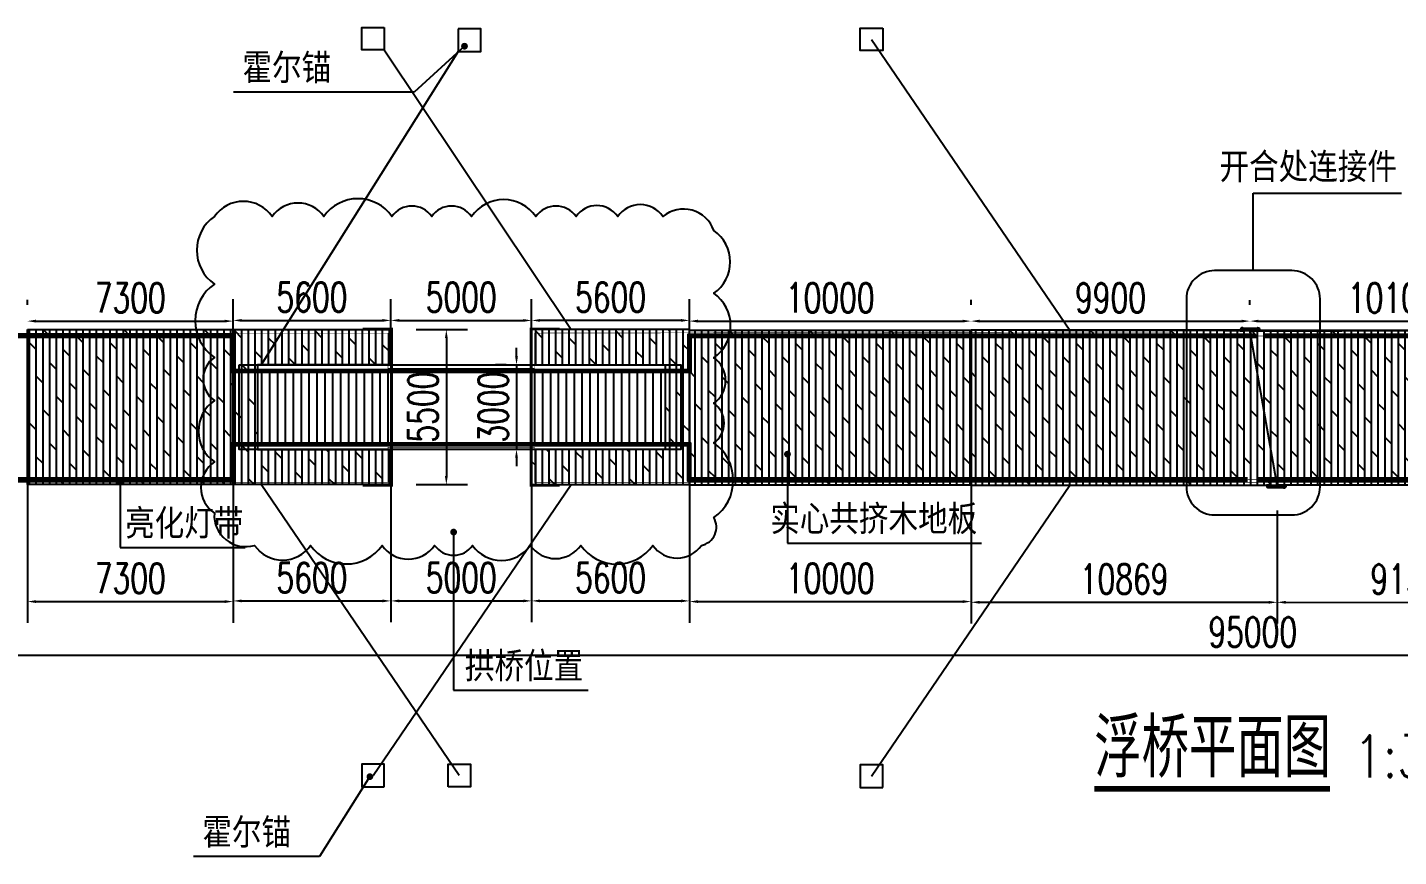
# Model space of a CAD drawing. Header units: millimetres. Extents: x -1471591 to 944464, y -468930 to 547002.
# Drawn here: x -970363 to -921687, y 97530 to 126961 of the extents above; entities that cross this region are included whole.
import ezdxf

# ---------------------------------------------------------------- set-up
doc = ezdxf.new("R2010")
doc.units = ezdxf.units.MM
doc.header["$LTSCALE"] = 10
doc.header["$PDMODE"] = 35
doc.linetypes.add('-6_350_HOLE$0$DASH', pattern=[0.35, 0.25, -0.1])
for name, color, linetype in [('DIM_IDEN', 3, 'Continuous'), ('DIM_LEAD', 3, 'Continuous'), ('DIM_SYMB', 3, 'Continuous'), ('PUB_TEXT', 7, 'Continuous'), ('W-_ANTICOLLISION防撞措施', 6, 'Continuous'), ('W-MOUNTING固定方式', 5, 'Continuous'), ('W-PLASTIC_RAILINGS塑木栏杆', 210, 'Continuous'), ('W-STEEL_FRAME钢架', 3, 'Continuous'), ('W-WOOD_FLOOR木地板', 30, 'Continuous')]:
    doc.layers.add(name, color=color, linetype=linetype)
doc.styles.add('_TCH_DIM', font='SIMPLEX.shx', dxfattribs={"bigfont": 'hztxt.shx'})
doc.styles.get("Standard").update_dxf_attribs({"font": 'simplex.shx', "width": 0.8, "bigfont": 'hztxt.shx'})
doc.styles.add('STANDARD_T3', font='simplex.shx', dxfattribs={"width": 0.7, "bigfont": 'hztxt.shx'})
doc.dimstyles.new('W&&300', dxfattribs={"dimtxt": 1050, "dimasz": 300, "dimexe": 750, "dimexo": 900, "dimgap": 300, "dimtad": 1, "dimdec": 0, "dimzin": 0, "dimdsep": 46, "dimtxsty": 'STANDARD_T3', "dimcen": 0.09, "dimclrd": 1, "dimclre": 1, "dimclrt": 7, "dimazin": 2, "dimtfac": 1, "dimtdec": 0, "dimtix": 1, "dimtmove": 2, "dimatfit": 3, "dimfxl": 0, "dimtolj": 1, "dimtzin": 0, "dimarcsym": 0})
pattern_1 = [(90, (-1556289.34, 1515188.7), (-238.122618, 7e-07), []), (135, (-1556289.34, 1515188.7), (-476.2449, -476.2449), [336.7564, -673.512])]

# ---------------------------------------------------------------- blocks, each defined once
blk = doc.blocks.new('*D1465')
at = {"layer": 'Defpoints', "color": 0, "transparency": 16777216}
for p in [(-963063, 116537), (-970363, 116210), (-963063, 116210)]:
    blk.add_point(p, dxfattribs=at)
at = {"layer": 'W-STEEL_FRAME钢架', "color": 1, "lineweight": -2, "transparency": 16777216}
for p, q in [((-970363, 117110), (-970363, 117287)), ((-963063, 117110), (-963063, 117287)), ((-970063, 116537), (-963363, 116537))]:
    blk.add_line(p, q, dxfattribs=at)
at = {"layer": 'W-STEEL_FRAME钢架', "color": 1, "transparency": 16777216}
for points in [[(-970063, 116587), (-970063, 116487), (-970363, 116537)], [(-963363, 116587), (-963363, 116487), (-963063, 116537)]]:
    blk.add_solid(points, dxfattribs=at)
at = {"layer": 'W-STEEL_FRAME钢架', "color": 7, "transparency": 16777216, "insert": (-966713, 117362), "char_height": 1050, "attachment_point": 5, "style": 'STANDARD_T3'}
blk.add_mtext('\\A1;7300', dxfattribs=at)
blk = doc.blocks.new('*D25')
at = {"layer": 'Defpoints', "color": 0, "transparency": 16777216}
for p in [(-936863, 116537), (-946863, 116210), (-936863, 116210)]:
    blk.add_point(p, dxfattribs=at)
at = {"layer": 'W-STEEL_FRAME钢架', "color": 1, "lineweight": -2, "transparency": 16777216}
for p, q in [((-946863, 117110), (-946863, 117287)), ((-936863, 117110), (-936863, 117287)), ((-946563, 116537), (-937163, 116537))]:
    blk.add_line(p, q, dxfattribs=at)
at = {"layer": 'W-STEEL_FRAME钢架', "color": 1, "transparency": 16777216}
for points in [[(-946563, 116587), (-946563, 116487), (-946863, 116537)], [(-937163, 116587), (-937163, 116487), (-936863, 116537)]]:
    blk.add_solid(points, dxfattribs=at)
at = {"layer": 'W-STEEL_FRAME钢架', "color": 7, "transparency": 16777216, "insert": (-941863, 117362), "char_height": 1050, "attachment_point": 5, "rotation": 360, "style": 'STANDARD_T3'}
blk.add_mtext('\\A1;10000', dxfattribs=at)
blk = doc.blocks.new('*D30')
at = {"layer": 'Defpoints', "color": 0, "transparency": 16777216}
for p in [(-879363, 111960), (-974363, 110710), (-879363, 104674)]:
    blk.add_point(p, dxfattribs=at)
at = {"layer": 'W-STEEL_FRAME钢架', "color": 1, "lineweight": -2, "transparency": 16777216}
for p, q in [((-879363, 111060), (-879363, 103924)), ((-974363, 109810), (-974363, 103924)), ((-974063, 104674), (-879663, 104674))]:
    blk.add_line(p, q, dxfattribs=at)
at = {"layer": 'W-STEEL_FRAME钢架', "color": 1, "transparency": 16777216}
for points in [[(-974063, 104724), (-974063, 104624), (-974363, 104674)], [(-879663, 104724), (-879663, 104624), (-879363, 104674)]]:
    blk.add_solid(points, dxfattribs=at)
at = {"layer": 'W-STEEL_FRAME钢架', "color": 7, "transparency": 16777216, "insert": (-926863, 105499), "char_height": 1050, "attachment_point": 5, "style": 'STANDARD_T3'}
blk.add_mtext('\\A1;95000', dxfattribs=at)
blk = doc.blocks.new('*D1457')
at = {"layer": 'Defpoints', "color": 0, "transparency": 16777216}
for p in [(-957463, 116561), (-963063, 114984), (-957463, 114984)]:
    blk.add_point(p, dxfattribs=at)
at = {"layer": 'W-STEEL_FRAME钢架', "color": 1, "lineweight": -2, "transparency": 16777216}
for p, q in [((-963063, 115884), (-963063, 117311)), ((-957463, 115884), (-957463, 117311)), ((-962763, 116561), (-957763, 116561))]:
    blk.add_line(p, q, dxfattribs=at)
at = {"layer": 'W-STEEL_FRAME钢架', "color": 1, "transparency": 16777216}
for points in [[(-962763, 116611), (-962763, 116511), (-963063, 116561)], [(-957763, 116611), (-957763, 116511), (-957463, 116561)]]:
    blk.add_solid(points, dxfattribs=at)
at = {"layer": 'W-STEEL_FRAME钢架', "color": 7, "transparency": 16777216, "insert": (-960263, 117386), "char_height": 1050, "attachment_point": 5, "style": 'STANDARD_T3'}
blk.add_mtext('\\A1;5600', dxfattribs=at)
blk = doc.blocks.new('*D1458')
at = {"layer": 'Defpoints', "color": 0, "transparency": 16777216}
for p in [(-957463, 116234), (-957463, 110734), (-955492, 110734)]:
    blk.add_point(p, dxfattribs=at)
at = {"layer": 'W-STEEL_FRAME钢架', "color": 1, "lineweight": -2, "transparency": 16777216}
for p, q in [((-956563, 116234), (-954742, 116234)), ((-955492, 115934), (-955492, 111034)), ((-956563, 110734), (-954742, 110734))]:
    blk.add_line(p, q, dxfattribs=at)
at = {"layer": 'W-STEEL_FRAME钢架', "color": 1, "transparency": 16777216}
for points in [[(-955542, 115934), (-955442, 115934), (-955492, 116234)], [(-955542, 111034), (-955442, 111034), (-955492, 110734)]]:
    blk.add_solid(points, dxfattribs=at)
at = {"layer": 'W-STEEL_FRAME钢架', "color": 7, "transparency": 16777216, "insert": (-956317, 113484), "char_height": 1050, "attachment_point": 5, "rotation": 90, "style": 'STANDARD_T3'}
blk.add_mtext('\\A1;5500', dxfattribs=at)
blk = doc.blocks.new('*D1459')
at = {"layer": 'Defpoints', "color": 0, "transparency": 16777216}
for p in [(-952463, 116561), (-952463, 114984), (-946863, 114984)]:
    blk.add_point(p, dxfattribs=at)
at = {"layer": 'W-STEEL_FRAME钢架', "color": 1, "lineweight": -2, "transparency": 16777216}
for p, q in [((-952463, 115884), (-952463, 117311)), ((-946863, 115884), (-946863, 117311)), ((-947163, 116561), (-952163, 116561))]:
    blk.add_line(p, q, dxfattribs=at)
at = {"layer": 'W-STEEL_FRAME钢架', "color": 1, "transparency": 16777216}
for points in [[(-952163, 116611), (-952163, 116511), (-952463, 116561)], [(-947163, 116611), (-947163, 116511), (-946863, 116561)]]:
    blk.add_solid(points, dxfattribs=at)
at = {"layer": 'W-STEEL_FRAME钢架', "color": 7, "transparency": 16777216, "insert": (-949663, 117386), "char_height": 1050, "attachment_point": 5, "rotation": 360, "style": 'STANDARD_T3'}
blk.add_mtext('\\A1;5600', dxfattribs=at)
blk = doc.blocks.new('*D1460')
at = {"layer": 'Defpoints', "color": 0, "transparency": 16777216}
for p in [(-952463, 116561), (-957463, 116234), (-952463, 116234)]:
    blk.add_point(p, dxfattribs=at)
at = {"layer": 'W-STEEL_FRAME钢架', "color": 1, "lineweight": -2, "transparency": 16777216}
for p, q in [((-957463, 117134), (-957463, 117311)), ((-952463, 117134), (-952463, 117311)), ((-957163, 116561), (-952763, 116561))]:
    blk.add_line(p, q, dxfattribs=at)
at = {"layer": 'W-STEEL_FRAME钢架', "color": 1, "transparency": 16777216}
for points in [[(-957163, 116611), (-957163, 116511), (-957463, 116561)], [(-952763, 116611), (-952763, 116511), (-952463, 116561)]]:
    blk.add_solid(points, dxfattribs=at)
at = {"layer": 'W-STEEL_FRAME钢架', "color": 7, "transparency": 16777216, "insert": (-954963, 117386), "char_height": 1050, "attachment_point": 5, "style": 'STANDARD_T3'}
blk.add_mtext('\\A1;5000', dxfattribs=at)
blk = doc.blocks.new('*U36')
at = {"layer": 'W-WOOD_FLOOR木地板'}
blk.add_line((0, 1350), (0, -1350), dxfattribs=at)
blk = doc.blocks.new('*U37')
at = {"color": 0, "linetype": 'ByBlock', "lineweight": -2}
for p in [(-4480, 0), (-4200, 0), (-3920, 0), (-3640, 0), (-3360, 0), (-3080, 0), (-2800, 0), (-2520, 0), (-2240, 0), (-1960, 0), (-1680, 0), (-1400, 0), (-1120, 0), (-840, 0), (-560, 0), (-280, 0), (0, 0)]:
    blk.add_blockref('*U36', p, dxfattribs=at)
blk = doc.blocks.new('*U38')
at = {"layer": 'W-WOOD_FLOOR木地板'}
blk.add_line((0, 1350), (0, -1350), dxfattribs=at)
blk = doc.blocks.new('*U39')
at = {"color": 0, "linetype": 'ByBlock', "lineweight": -2}
for p in [(-4480, 0), (-4200, 0), (-3920, 0), (-3640, 0), (-3360, 0), (-3080, 0), (-2800, 0), (-2520, 0), (-2240, 0), (-1960, 0), (-1680, 0), (-1400, 0), (-1120, 0), (-840, 0), (-560, 0), (-280, 0), (0, 0)]:
    blk.add_blockref('*U38', p, dxfattribs=at)
blk = doc.blocks.new('*D1461')
at = {"layer": 'Defpoints', "color": 0, "transparency": 16777216}
for p in [(-952463, 114984), (-953001, 111984), (-952463, 111984)]:
    blk.add_point(p, dxfattribs=at)
at = {"layer": 'W-STEEL_FRAME钢架', "color": 1, "lineweight": -2, "transparency": 16777216}
for p, q in [((-953001, 115284), (-953001, 115584)), ((-953363, 114984), (-953751, 114984)), ((-953001, 114984), (-953001, 111984)), ((-953363, 111984), (-953751, 111984)), ((-953001, 111684), (-953001, 111384))]:
    blk.add_line(p, q, dxfattribs=at)
at = {"layer": 'W-STEEL_FRAME钢架', "color": 1, "transparency": 16777216}
for points in [[(-953051, 115284), (-952951, 115284), (-953001, 114984)], [(-953051, 111684), (-952951, 111684), (-953001, 111984)]]:
    blk.add_solid(points, dxfattribs=at)
at = {"layer": 'W-STEEL_FRAME钢架', "color": 7, "transparency": 16777216, "insert": (-953826, 113484), "char_height": 1050, "attachment_point": 5, "rotation": 90, "style": 'STANDARD_T3'}
blk.add_mtext('\\A1;3000', dxfattribs=at)
blk = doc.blocks.new('连接件')
for centre in [(-299, 32), (299, 32)]:
    blk.add_circle(centre, 10)
at = {"layer": 'W-STEEL_FRAME钢架', "color": 2}
for points in [[(-349, 74), (-249, 74), (-249, 84), (-349, 84)], [(-247, -3), (-247, 67), (-257, 67), (-257, -3)], [(345, 74), (245, 74), (245, 84), (345, 84)], [(247, -3), (247, 67), (257, 67), (257, -3)]]:
    blk.add_lwpolyline(points, close=True, dxfattribs=at)
at = {"layer": 'W-STEEL_FRAME钢架'}
for points in [[(-264, 39), (-264, 74), (-334, 74), (-334, 39, 1)], [(264, 39), (264, 74), (334, 74), (334, 39, -1)]]:
    blk.add_lwpolyline(points, format="xyb", close=True, dxfattribs=at)
at = {"layer": 'W-STEEL_FRAME钢架', "color": 2}
for points in [[(-292, 67), (-257, 67), (-257, -3), (-292, -3, -1)], [(292, 67), (257, 67), (257, -3), (292, -3, 1)]]:
    blk.add_lwpolyline(points, format="xyb", close=True, dxfattribs=at)
at = {"layer": 'W-STEEL_FRAME钢架'}
blk.add_lwpolyline([(-247, 0), (247, 0), (247, 60), (-247, 60)], close=True, dxfattribs=at)
blk = doc.blocks.new('*D1462')
at = {"layer": 'Defpoints', "color": 0, "transparency": 16777216}
for p in [(-957463, 116561), (-963063, 110734), (-957463, 106605)]:
    blk.add_point(p, dxfattribs=at)
at = {"layer": 'W-STEEL_FRAME钢架', "color": 1, "lineweight": -2, "transparency": 16777216}
for p, q in [((-957463, 115661), (-957463, 105855)), ((-963063, 109834), (-963063, 105855)), ((-962763, 106605), (-957763, 106605))]:
    blk.add_line(p, q, dxfattribs=at)
at = {"layer": 'W-STEEL_FRAME钢架', "color": 1, "transparency": 16777216}
for points in [[(-962763, 106655), (-962763, 106555), (-963063, 106605)], [(-957763, 106655), (-957763, 106555), (-957463, 106605)]]:
    blk.add_solid(points, dxfattribs=at)
at = {"layer": 'W-STEEL_FRAME钢架', "color": 7, "transparency": 16777216, "insert": (-960263, 107430), "char_height": 1050, "attachment_point": 5, "style": 'STANDARD_T3'}
blk.add_mtext('\\A1;5600', dxfattribs=at)
blk = doc.blocks.new('*D1463')
at = {"layer": 'Defpoints', "color": 0, "transparency": 16777216}
for p in [(-957463, 116561), (-952463, 116598), (-952463, 106605)]:
    blk.add_point(p, dxfattribs=at)
at = {"layer": 'W-STEEL_FRAME钢架', "color": 1, "lineweight": -2, "transparency": 16777216}
for p, q in [((-957463, 115661), (-957463, 105855)), ((-952463, 115698), (-952463, 105855)), ((-957163, 106605), (-952763, 106605))]:
    blk.add_line(p, q, dxfattribs=at)
at = {"layer": 'W-STEEL_FRAME钢架', "color": 1, "transparency": 16777216}
for points in [[(-957163, 106655), (-957163, 106555), (-957463, 106605)], [(-952763, 106655), (-952763, 106555), (-952463, 106605)]]:
    blk.add_solid(points, dxfattribs=at)
at = {"layer": 'W-STEEL_FRAME钢架', "color": 7, "transparency": 16777216, "insert": (-954963, 107430), "char_height": 1050, "attachment_point": 5, "style": 'STANDARD_T3'}
blk.add_mtext('\\A1;5000', dxfattribs=at)
blk = doc.blocks.new('*D1464')
at = {"layer": 'Defpoints', "color": 0, "transparency": 16777216}
for p in [(-952463, 116598), (-946863, 116598), (-946863, 106605)]:
    blk.add_point(p, dxfattribs=at)
at = {"layer": 'W-STEEL_FRAME钢架', "color": 1, "lineweight": -2, "transparency": 16777216}
for p, q in [((-952463, 115698), (-952463, 105855)), ((-946863, 115698), (-946863, 105855)), ((-952163, 106605), (-947163, 106605))]:
    blk.add_line(p, q, dxfattribs=at)
at = {"layer": 'W-STEEL_FRAME钢架', "color": 1, "transparency": 16777216}
for points in [[(-952163, 106655), (-952163, 106555), (-952463, 106605)], [(-947163, 106655), (-947163, 106555), (-946863, 106605)]]:
    blk.add_solid(points, dxfattribs=at)
at = {"layer": 'W-STEEL_FRAME钢架', "color": 7, "transparency": 16777216, "insert": (-949663, 107430), "char_height": 1050, "attachment_point": 5, "style": 'STANDARD_T3'}
blk.add_mtext('\\A1;5600', dxfattribs=at)
blk = doc.blocks.new('*D1466')
at = {"layer": 'Defpoints', "color": 0, "transparency": 16777216}
for p in [(-970363, 116574), (-963063, 116537), (-963063, 106581)]:
    blk.add_point(p, dxfattribs=at)
at = {"layer": 'W-STEEL_FRAME钢架', "color": 1, "lineweight": -2, "transparency": 16777216}
for p, q in [((-970363, 115674), (-970363, 105831)), ((-963063, 115637), (-963063, 105831)), ((-970063, 106581), (-963363, 106581))]:
    blk.add_line(p, q, dxfattribs=at)
at = {"layer": 'W-STEEL_FRAME钢架', "color": 1, "transparency": 16777216}
for points in [[(-970063, 106631), (-970063, 106531), (-970363, 106581)], [(-963363, 106631), (-963363, 106531), (-963063, 106581)]]:
    blk.add_solid(points, dxfattribs=at)
at = {"layer": 'W-STEEL_FRAME钢架', "color": 7, "transparency": 16777216, "insert": (-966713, 107406), "char_height": 1050, "attachment_point": 5, "style": 'STANDARD_T3'}
blk.add_mtext('\\A1;7300', dxfattribs=at)
blk = doc.blocks.new('*D516')
at = {"layer": 'Defpoints', "color": 0, "transparency": 16777216}
for p in [(-946863, 116537), (-936863, 116537), (-936863, 106581)]:
    blk.add_point(p, dxfattribs=at)
at = {"layer": 'W-STEEL_FRAME钢架', "color": 1, "lineweight": -2, "transparency": 16777216}
for p, q in [((-946863, 115637), (-946863, 105831)), ((-936863, 115637), (-936863, 105831)), ((-946563, 106581), (-937163, 106581))]:
    blk.add_line(p, q, dxfattribs=at)
at = {"layer": 'W-STEEL_FRAME钢架', "color": 1, "transparency": 16777216}
for points in [[(-946563, 106631), (-946563, 106531), (-946863, 106581)], [(-937163, 106631), (-937163, 106531), (-936863, 106581)]]:
    blk.add_solid(points, dxfattribs=at)
at = {"layer": 'W-STEEL_FRAME钢架', "color": 7, "transparency": 16777216, "insert": (-941863, 107406), "char_height": 1050, "attachment_point": 5, "style": 'STANDARD_T3'}
blk.add_mtext('\\A1;10000', dxfattribs=at)
blk = doc.blocks.new('*D1756')
at = {"color": 1, "lineweight": -2, "transparency": 16777216}
for p, q in [((-936863, 117110), (-936863, 117287)), ((-926963, 117110), (-926963, 117286)), ((-936563, 116537), (-927263, 116536))]:
    blk.add_line(p, q, dxfattribs=at)
at = {"color": 1, "transparency": 16777216}
for points in [[(-936563, 116587), (-936563, 116487), (-936863, 116537)], [(-927263, 116586), (-927263, 116486), (-926963, 116536)]]:
    blk.add_solid(points, dxfattribs=at)
at = {"layer": 'Defpoints', "color": 0, "transparency": 16777216}
for p in [(-926963, 116536), (-936863, 116210), (-926963, 116210)]:
    blk.add_point(p, dxfattribs=at)
at = {"color": 7, "transparency": 16777216, "insert": (-931913, 117362), "char_height": 1050, "attachment_point": 5, "rotation": 359.9946, "style": 'STANDARD_T3'}
blk.add_mtext('\\A1;9900', dxfattribs=at)
blk = doc.blocks.new('*D1757')
at = {"color": 1, "lineweight": -2, "transparency": 16777216}
for p, q in [((-926963, 117110), (-926963, 117286)), ((-916863, 117108), (-916863, 117285)), ((-926663, 116536), (-917163, 116535))]:
    blk.add_line(p, q, dxfattribs=at)
at = {"color": 1, "transparency": 16777216}
for points in [[(-926663, 116586), (-926663, 116486), (-926963, 116536)], [(-917163, 116585), (-917163, 116485), (-916863, 116535)]]:
    blk.add_solid(points, dxfattribs=at)
at = {"layer": 'Defpoints', "color": 0, "transparency": 16777216}
for p in [(-916863, 116535), (-926963, 116210), (-916863, 116208)]:
    blk.add_point(p, dxfattribs=at)
at = {"color": 7, "transparency": 16777216, "insert": (-921913, 117361), "char_height": 1050, "attachment_point": 5, "rotation": 359.9946, "style": 'STANDARD_T3'}
blk.add_mtext('\\A1;10100', dxfattribs=at)
blk = doc.blocks.new('*D1758')
at = {"color": 1, "lineweight": -2, "transparency": 16777216}
for p, q in [((-936864, 109810), (-936864, 105806)), ((-925995, 109810), (-925995, 105805)), ((-936564, 106556), (-926295, 106555))]:
    blk.add_line(p, q, dxfattribs=at)
at = {"color": 1, "transparency": 16777216}
for points in [[(-936564, 106606), (-936564, 106506), (-936864, 106556)], [(-926295, 106605), (-926295, 106505), (-925995, 106555)]]:
    blk.add_solid(points, dxfattribs=at)
at = {"layer": 'Defpoints', "color": 0, "transparency": 16777216}
for p in [(-936863, 110710), (-925994, 110710), (-925995, 106555)]:
    blk.add_point(p, dxfattribs=at)
at = {"color": 7, "transparency": 16777216, "insert": (-931429, 107381), "char_height": 1050, "attachment_point": 5, "rotation": 359.9946, "style": 'STANDARD_T3'}
blk.add_mtext('\\A1;10869', dxfattribs=at)
blk = doc.blocks.new('*D1759')
at = {"color": 1, "lineweight": -2, "transparency": 16777216}
for p, q in [((-925995, 109810), (-925995, 105805)), ((-916864, 109810), (-916864, 105804)), ((-925695, 106555), (-917164, 106554))]:
    blk.add_line(p, q, dxfattribs=at)
at = {"color": 1, "transparency": 16777216}
for points in [[(-925695, 106605), (-925695, 106505), (-925995, 106555)], [(-917164, 106604), (-917164, 106504), (-916864, 106554)]]:
    blk.add_solid(points, dxfattribs=at)
at = {"layer": 'Defpoints', "color": 0, "transparency": 16777216}
for p in [(-925994, 110710), (-916863, 110710), (-916864, 106554)]:
    blk.add_point(p, dxfattribs=at)
at = {"color": 7, "transparency": 16777216, "insert": (-921429, 107380), "char_height": 1050, "attachment_point": 5, "rotation": 359.9946, "style": 'STANDARD_T3'}
blk.add_mtext('\\A1;9131', dxfattribs=at)

msp = doc.modelspace()

# ---------------------------------------------------------------- hatches: boundary and pattern name
at = {"layer": 'W-WOOD_FLOOR木地板'}
h = msp.add_hatch(dxfattribs=at)
h.set_pattern_fill('DOLMIT', color=256, scale=300, angle=90)
h.set_pattern_definition([(90, (-1530589.34, 1515212.87), (-238.122618, 7e-07), []), (135, (-1530589.34, 1515212.9), (-476.2449, -476.2449), [336.7564, -673.512])])
h.paths.add_polyline_path([(-970363.4, 116234.2), (-963063.4, 116234.2), (-963063.4, 110734.2), (-970363.4, 110734.2)])
h = msp.add_hatch(dxfattribs=at)
h.set_pattern_fill('DOLMIT', color=256, scale=300, angle=90)
h.set_pattern_definition([(90, (-966563.44, 114984.16), (-238.1226, 7e-07), []), (135, (-966563.44, 114984.16), (-476.245, -476.245), [336.756, -673.51])])
h.paths.add_polyline_path([(-957463.4, 116234.2), (-957463.4, 114984.2), (-962199.5, 114984.2), (-962199.5, 111984.2), (-957463.4, 111984.2), (-957463.4, 110734.2), (-963063.4, 110734.2), (-963063.4, 116234.2)])
h = msp.add_hatch(dxfattribs=at)
h.set_pattern_fill('DOLMIT', color=256, scale=300, angle=90)
h.set_pattern_definition([(90, (-964463.44, 114984.16), (-238.1226, 7e-07), []), (135, (-964463.44, 114984.16), (-476.245, -476.245), [336.756, -673.512])])
h.paths.add_polyline_path([(-952463.4, 116234.2), (-952463.4, 114984.2), (-947727.3, 114984.2), (-947727.3, 111984.2), (-952463.4, 111984.2), (-952463.4, 110734.2), (-946863.4, 110734.2), (-946863.4, 116234.2)])
h = msp.add_hatch(dxfattribs=at)
h.set_pattern_fill('DOLMIT', color=256, scale=300, angle=90)
h.set_pattern_definition([(90, (-1523389.34, 1515188.7), (-238.122618, 7e-07), []), (135, (-1523389.34, 1515188.7), (-476.2449, -476.2449), [336.7564, -673.512])])
h.paths.add_polyline_path([(-946863.4, 116210), (-936863.4, 116210), (-936863.4, 110710), (-946863.4, 110710)])
h = msp.add_hatch(dxfattribs=at)
h.set_pattern_fill('DOLMIT', color=2, scale=300, angle=90)
h.set_pattern_definition(pattern_1)
h.paths.add_polyline_path([(-936863.4, 110710), (-925994.4, 110710), (-926963.4, 116210), (-936863.4, 116210)])
h = msp.add_hatch(dxfattribs=at)
h.set_pattern_fill('DOLMIT', color=5, scale=300, angle=90)
h.set_pattern_definition(pattern_1)
h.paths.add_polyline_path([(-916863.4, 110710), (-925994.4, 110710), (-926963.4, 116210), (-916863.4, 116210)])

# ---------------------------------------------------------------- linework, layer by layer
msp.add_lwpolyline([(-963728, 120252.2, 0.5205671), (-963728, 117851.8, 0.5205671), (-963728, 115248.7, 0.5205671), (-963728, 113715.1, 0.5205671), (-963728, 111543, 0.5205671), (-963728, 109715.5, 0.5205671), (-962302.8, 108575.4, 0.5205671), (-960310.9, 108575.4, 0.5205671), (-957774.9, 108575.4, 0.5205671), (-955908.5, 108575.4, 0.5205671), (-954557.6, 108575.4, 0.5205671), (-952512.6, 108575.4, 0.5205671), (-950717.5, 108575.4, 0.5205671), (-948162.9, 108575.4, 0.5205671), (-946437.2, 108575.4, 0.5205671), (-945995.3, 109561, 0.5205671), (-945995.3, 112211.5, 0.5205671), (-945995.3, 113620.5, 0.5205671), (-945995.3, 115231.9, 0.5205671), (-945995.3, 117523.1, 0.5205671), (-945995.3, 119751.4, 0.5205671), (-947802.2, 120252.2, 0.5205671), (-949407.9, 120252.2, 0.5205671), (-950887.5, 120252.2, 0.5205671), (-952310.1, 120252.2, 0.5205671), (-954602.3, 120252.2, 0.5205671), (-956012.5, 120252.2, 0.5205671), (-957421.6, 120252.2, 0.5205671), (-959841.8, 120252.2, 0.5205671), (-961671.5, 120252.2, 0.5205671)], format="xyb", close=True)
at = {"const_width": 20}
for points in [[(-974363.4, 116110), (-957563.4, 116110), (-957563.4, 114860), (-952363.4, 114860), (-952363.4, 116110), (-901263.4, 116210), (-901263.4, 114960), (-896163.4, 114860), (-896163.4, 116110), (-879363.4, 116110)], [(-879363.4, 116010), (-890663.4, 116010), (-890663.4, 114760), (-906863.4, 114760), (-906863.4, 116010), (-946863.4, 116010), (-946863.4, 114760), (-963063.4, 114760), (-963063.4, 116010), (-974363.4, 116010)], [(-879363.4, 110910), (-890663.4, 110910), (-890663.4, 112160), (-906863.4, 112160), (-906863.4, 110910), (-946863.4, 110910), (-946863.4, 112160), (-963063.4, 112160), (-963063.4, 110910), (-974363.4, 110910)], [(-974363.4, 110810), (-957563.4, 110810), (-957563.4, 112060), (-952363.4, 112060), (-952363.4, 110810), (-901263.4, 110810), (-901263.4, 112060), (-896163.4, 112060), (-896163.4, 110810), (-879363.4, 110810)]]:
    msp.add_lwpolyline(points, dxfattribs=at)
at = {"layer": 'DIM_IDEN'}
for p, q in [((-926847.5, 121073.5), (-921579.5, 121073.5)), ((-926847.5, 118327.8), (-926847.5, 121073.5))]:
    msp.add_line(p, q, dxfattribs=at)
msp.add_lwpolyline([(-928218.7, 109656.3), (-925476.3, 109656.3, 0.4142136), (-924476.3, 110656.3), (-924476.3, 117327.8, 0.4142136), (-925476.3, 118327.8), (-928218.7, 118327.8, 0.4142136), (-929218.7, 117327.8), (-929218.7, 110656.3, 0.4142136)], format="xyb", close=True, dxfattribs=at)
at = {"layer": 'DIM_LEAD'}
for p, q in [((-954847.5, 126294.9), (-956637.5, 124669)), ((-956637.5, 124669), (-963045.6, 124669)), ((-943381.4, 111813.9), (-943381, 108656.4)), ((-967072.5, 110835.9), (-967072, 108500.2)), ((-955233.1, 109048.4), (-955233.1, 103435.4)), ((-943381, 108656.4), (-936495.9, 108656.4)), ((-967072, 108500.2), (-962637.1, 108500.2)), ((-955233.1, 103435.4), (-950460.1, 103435.4)), ((-958206.4, 100366.3), (-959996.3, 97529.9)), ((-959996.3, 97529.9), (-964470.5, 97529.9))]:
    msp.add_line(p, q, dxfattribs=at)
at = {"layer": 'DIM_LEAD', "const_width": 120}
for points in [[(-954803.1, 126335.2, 1), (-954892, 126254.6, 1)], [(-943381.4, 111873.9, 1), (-943381.4, 111753.9, 1)], [(-967072.5, 110895.9, 1), (-967072.5, 110775.9, 1)], [(-955233.1, 109108.4, 1), (-955233.1, 108988.4, 1)], [(-958174.4, 100417.1, 1), (-958238.4, 100315.6, 1)]]:
    msp.add_lwpolyline(points, format="xyb", close=True, dxfattribs=at)
at = {"layer": 'DIM_SYMB', "const_width": 210}
msp.add_lwpolyline([(-932488, 99933.4), (-924117.7, 99933.4)], dxfattribs=at)
at = {"layer": 'W-_ANTICOLLISION防撞措施', "const_width": 50}
for points in [[(-958463.4, 116284.2), (-957413.4, 116284.2), (-957413.4, 110684.2), (-958463.4, 110684.2)], [(-951463.4, 116284.2), (-952513.4, 116284.2), (-952513.4, 110684.2), (-951463.4, 110684.2)]]:
    msp.add_lwpolyline(points, dxfattribs=at)
at = {"layer": 'W-MOUNTING固定方式'}
for p, q in [((-955067.2, 126110.4), (-962063.4, 114984.2)), ((-957695.2, 126161.3), (-951063.4, 116234.2)), ((-940395.2, 126537.2), (-933363.4, 116210)), ((-955031.7, 100407), (-962063.4, 110734.2)), ((-958095.2, 100407), (-951063.4, 110734.2)), ((-940395.2, 100382.8), (-933363.4, 110710))]:
    msp.add_line(p, q, dxfattribs=at)
for points in [[(-957695.2, 126961.3), (-957695.2, 126161.3), (-958495.2, 126161.3), (-958495.2, 126961.3)], [(-955067.2, 126910.4), (-955067.2, 126110.4), (-954267.2, 126110.4), (-954267.2, 126910.4)], [(-939995.2, 126937.2), (-939995.2, 126137.2), (-940795.2, 126137.2), (-940795.2, 126937.2)], [(-957695.2, 100007), (-957695.2, 100807), (-958495.2, 100807), (-958495.2, 100007)], [(-955431.7, 100007), (-955431.7, 100807), (-954631.7, 100807), (-954631.7, 100007)], [(-939995.2, 99982.8), (-939995.2, 100782.8), (-940795.2, 100782.8), (-940795.2, 99982.8)]]:
    msp.add_lwpolyline(points, close=True, dxfattribs=at)
at = {"layer": 'W-PLASTIC_RAILINGS塑木栏杆'}
for points in [[(-926772.4, 116060), (-946913.4, 116060), (-946913.4, 114810), (-963013.4, 114810), (-963013.4, 116060), (-974339.4, 116060)], [(-926693.1, 115960), (-946813.4, 115960), (-946813.4, 114710), (-963113.4, 114710), (-963113.4, 115960), (-974339.4, 115960)], [(-879437.5, 116060), (-890713.4, 116060), (-890713.4, 114810), (-906813.4, 114810), (-906813.4, 116060), (-926455, 116060)], [(-879437.5, 115960), (-890613.4, 115960), (-890613.4, 114710), (-906913.4, 114710), (-906913.4, 115960), (-926455, 115960)], [(-927046.5, 110960), (-946813.4, 110960), (-946813.4, 112210), (-963113.4, 112210), (-963113.4, 110960), (-974339.4, 110960)], [(-927046.5, 110860), (-946913.4, 110860), (-946913.4, 112110), (-963013.4, 112110), (-963013.4, 110860), (-974339.4, 110860)], [(-879437.5, 110960), (-890624, 110960), (-890624, 112210), (-906913.4, 112210), (-906913.4, 110960), (-926693.1, 110960)], [(-879437.5, 110860), (-890710.1, 110860), (-890710.1, 112110), (-906813.4, 112110), (-906813.4, 110860), (-926693.1, 110860)]]:
    msp.add_lwpolyline(points, dxfattribs=at)
at = {"layer": 'W-PLASTIC_RAILINGS塑木栏杆', "linetype": '-6_350_HOLE$0$DASH'}
for points in [[(-926722.4, 116010), (-946863.4, 116010), (-946863.4, 114760), (-963063.4, 114760), (-963063.4, 116010), (-974339.4, 116010)], [(-879437.5, 116010), (-890663.4, 116010), (-890663.4, 114760), (-906863.4, 114760), (-906863.4, 116010), (-926455, 116010)], [(-927046.5, 110910), (-946863.4, 110910), (-946863.4, 112160), (-963063.4, 112160), (-963063.4, 110910), (-974339.4, 110910)], [(-879437.5, 110910), (-890663.4, 110910), (-890663.4, 112160), (-906863.4, 112160), (-906863.4, 110910), (-926693.1, 110910)]]:
    msp.add_lwpolyline(points, dxfattribs=at)
at = {"layer": 'W-STEEL_FRAME钢架'}
for points in [[(-963063.4, 116234.2), (-957463.4, 116234.2), (-957463.4, 110734.2), (-963063.4, 110734.2)], [(-946863.4, 116234.2), (-952463.4, 116234.2), (-952463.4, 110734.2), (-946863.4, 110734.2)], [(-962840.9, 114984.2), (-947170.5, 114984.2), (-947170.5, 111984.2), (-962840.9, 111984.2)]]:
    msp.add_lwpolyline(points, close=True, dxfattribs=at)
at = {"layer": 'W-WOOD_FLOOR木地板'}
for points in [[(-970363.4, 116234.2), (-963063.4, 116234.2), (-963063.4, 110734.2), (-970363.4, 110734.2)], [(-970363.4, 116234.2), (-963063.4, 116234.2), (-963063.4, 110734.2), (-970363.4, 110734.2)], [(-957463.4, 116234.2), (-957463.4, 114984.2), (-962199.5, 114984.2), (-962199.5, 111984.2), (-957463.4, 111984.2), (-957463.4, 110734.2), (-963063.4, 110734.2), (-963063.4, 116234.2)], [(-952463.4, 116234.2), (-952463.4, 114984.2), (-947727.3, 114984.2), (-947727.3, 111984.2), (-952463.4, 111984.2), (-952463.4, 110734.2), (-946863.4, 110734.2), (-946863.4, 116234.2)], [(-946863.4, 116210), (-936863.4, 116210), (-936863.4, 110710), (-946863.4, 110710)], [(-946863.4, 116210), (-936863.4, 116210), (-936863.4, 110710), (-946863.4, 110710)]]:
    msp.add_lwpolyline(points, close=True, dxfattribs=at)
at = {"layer": 'W-WOOD_FLOOR木地板', "color": 2}
msp.add_lwpolyline([(-936863.4, 110710), (-925994.4, 110710), (-926963.4, 116210), (-936863.4, 116210)], close=True, dxfattribs=at)
msp.add_lwpolyline([(-936863.4, 110710), (-925994.4, 110710), (-926963.4, 116210), (-936863.4, 116210)], close=True, dxfattribs=at)
at = {"layer": 'W-WOOD_FLOOR木地板', "color": 5}
msp.add_lwpolyline([(-916863.4, 110710), (-925994.4, 110710), (-926963.4, 116210), (-916863.4, 116210)], close=True, dxfattribs=at)
msp.add_lwpolyline([(-916863.4, 110710), (-925994.4, 110710), (-926963.4, 116210), (-916863.4, 116210)], close=True, dxfattribs=at)

# ---------------------------------------------------------------- block references
at = {"xscale": -1}
for name, p, rotation in [('连接件', (-926954.1, 116291.7), 180), ('*U39', (-952358.4, 113484.2), 359.9999998295202)]:
    msp.add_blockref(name, p, dxfattribs=dict(at, rotation=rotation))
for name, p in [('*U37', (-957568.4, 113484.2)), ('连接件', (-926028.9, 110626.4))]:
    msp.add_blockref(name, p)

# ---------------------------------------------------------------- texts
at = {"layer": 'PUB_TEXT', "color": 7, "style": '_TCH_DIM'}
for s, p in [('霍尔锚', (-962730.6, 124984)), ('开合处连接件', (-928045.7, 121469.6)), ('实心共挤木地板', (-943995.5, 108971.4)), ('亮化灯带', (-966895.8, 108815.2)), ('拱桥位置', (-954834.6, 103750.4)), ('霍尔锚', (-964155.5, 97844.9))]:
    msp.add_text(s, height=1050, dxfattribs=at).set_placement(p)
at = {"layer": 'PUB_TEXT', "color": 7, "width": 0.8}
for s, height, p in [('浮桥平面图', 2100, (-932488, 100336.9)), ('1:300', 1500, (-923277.7, 100336.9))]:
    msp.add_text(s, height=height, dxfattribs=at).set_placement(p)

# ---------------------------------------------------------------- dimensions: what is measured, and where the dimension line sits
for base, p1, p2, picture, middle in [((-926963.4, 116536.1), (-936863.4, 116210), (-926963.4, 116210), '*D1756', (-931913.3, 117361.6)), ((-916863.4, 116535.1), (-926963.4, 116210), (-916863.4, 116208.1), '*D1757', (-921913.3, 117360.6)), ((-925994.8, 106555.3), (-936863.4, 110710), (-925994.4, 110710), '*D1758', (-931429.3, 107380.8)), ((-916863.8, 106554.4), (-925994.4, 110710), (-916863.4, 110710), '*D1759', (-921429.3, 107379.8))]:
    dim = msp.add_linear_dim(base=base, p1=p1, p2=p2, angle=359.99461, dimstyle='W&&300')
    dim.commit()
    dim.dimension.update_dxf_attribs({"geometry": picture, "text_midpoint": middle})
at = {"layer": 'W-STEEL_FRAME钢架'}
dim = msp.add_aligned_dim(p1=(-970363.4, 116210), p2=(-963063.4, 116210), distance=327, dimstyle='W&&300', dxfattribs=at)
dim.commit()
dim.dimension.update_dxf_attribs({"geometry": '*D1465', "text_midpoint": (-966713.4, 117362)})
for base, p1, p2, angle, picture, middle in [((-957463.4, 116561.2), (-963063.4, 114984.2), (-957463.4, 114984.2), 360, '*D1457', (-960263.4, 117386.2)), ((-952463.4, 116561.2), (-957463.4, 116234.2), (-952463.4, 116234.2), 360, '*D1460', (-954963.4, 117386.2)), ((-952463.4, 116561.2), (-946863.4, 114984.2), (-952463.4, 114984.2), 180, '*D1459', (-949663.4, 117386.2)), ((-936863.4, 116537), (-946863.4, 116210), (-936863.4, 116210), 180, '*D25', (-941863.4, 117362)), ((-955492.5, 110734.2), (-957463.4, 116234.2), (-957463.4, 110734.2), 90, '*D1458', (-956317.5, 113484.2)), ((-953001, 111984.2), (-952463.4, 114984.2), (-952463.4, 111984.2), 90, '*D1461', (-953826, 113484.2)), ((-879363.4, 104674.1), (-974363.4, 110710), (-879363.4, 111960), 360, '*D30', (-926863.4, 105499.1))]:
    dim = msp.add_linear_dim(base=base, p1=p1, p2=p2, angle=angle, dimstyle='W&&300', dxfattribs=at)
    dim.commit()
    dim.dimension.update_dxf_attribs({"geometry": picture, "text_midpoint": middle})
for base, p1, p2, picture, middle in [((-963063.4, 106581.3), (-970363.4, 116573.5), (-963063.4, 116537), '*D1466', (-966713.4, 107406.3)), ((-957463.4, 106605.5), (-963063.4, 110734.2), (-957463.4, 116561.2), '*D1462', (-960263.4, 107430.5)), ((-952463.4, 106605.5), (-957463.4, 116561.2), (-952463.4, 116597.7), '*D1463', (-954963.4, 107430.5)), ((-946863.4, 106605.5), (-952463.4, 116597.7), (-946863.4, 116597.7), '*D1464', (-949663.4, 107430.5)), ((-936863.4, 106581.3), (-946863.4, 116537), (-936863.4, 116537), '*D516', (-941863.4, 107406.3))]:
    dim = msp.add_linear_dim(base=base, p1=p1, p2=p2, dimstyle='W&&300', dxfattribs=at)
    dim.commit()
    dim.dimension.update_dxf_attribs({"geometry": picture, "text_midpoint": middle})

doc.saveas('drawing.dxf')
